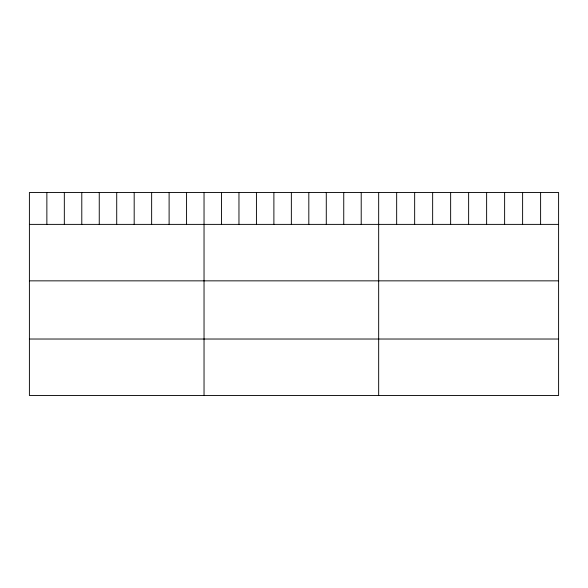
<?xml version="1.0" encoding="UTF-8"?>
<svg xmlns="http://www.w3.org/2000/svg" width="588" height="588" viewBox="0 0 588 588"><rect width="100%" height="100%" fill="white"/><g stroke="black" fill="none" stroke-linecap="round" stroke-linejoin="round"><path stroke-width="0.88" d="M558.6 224.381L558.6 395.496L29.4 395.496L29.4 192.504L558.6 192.504L558.6 224.381L29.4 224.381M29.4 280.851L558.6 280.851M29.4 339.026L558.6 339.026M540.607 192.504L540.607 224.381M522.614 192.504L522.614 224.381M504.622 192.504L504.622 224.381M486.629 192.504L486.629 224.381M468.636 192.504L468.636 224.381M450.643 192.504L450.643 224.381M432.65 192.504L432.65 224.381M414.658 192.504L414.658 224.381M396.665 192.504L396.665 224.381M378.672 192.504L378.672 395.496M361.208 192.504L361.208 224.381M343.745 192.504L343.745 224.381M326.281 192.504L326.281 224.381M308.818 192.504L308.818 224.381M291.354 192.504L291.354 224.381M273.89 192.504L273.89 224.381M256.427 192.504L256.427 224.381M238.963 192.504L238.963 224.381M221.5 192.504L221.5 224.381M204.036 192.504L204.036 395.496M186.572 192.504L186.572 224.381M169.109 192.504L169.109 224.381M151.645 192.504L151.645 224.381M134.182 192.504L134.182 224.381M116.718 192.504L116.718 224.381M99.254 192.504L99.254 224.381M81.791 192.504L81.791 224.381M64.327 192.504L64.327 224.381M46.864 192.504L46.864 224.381"/></g></svg>
